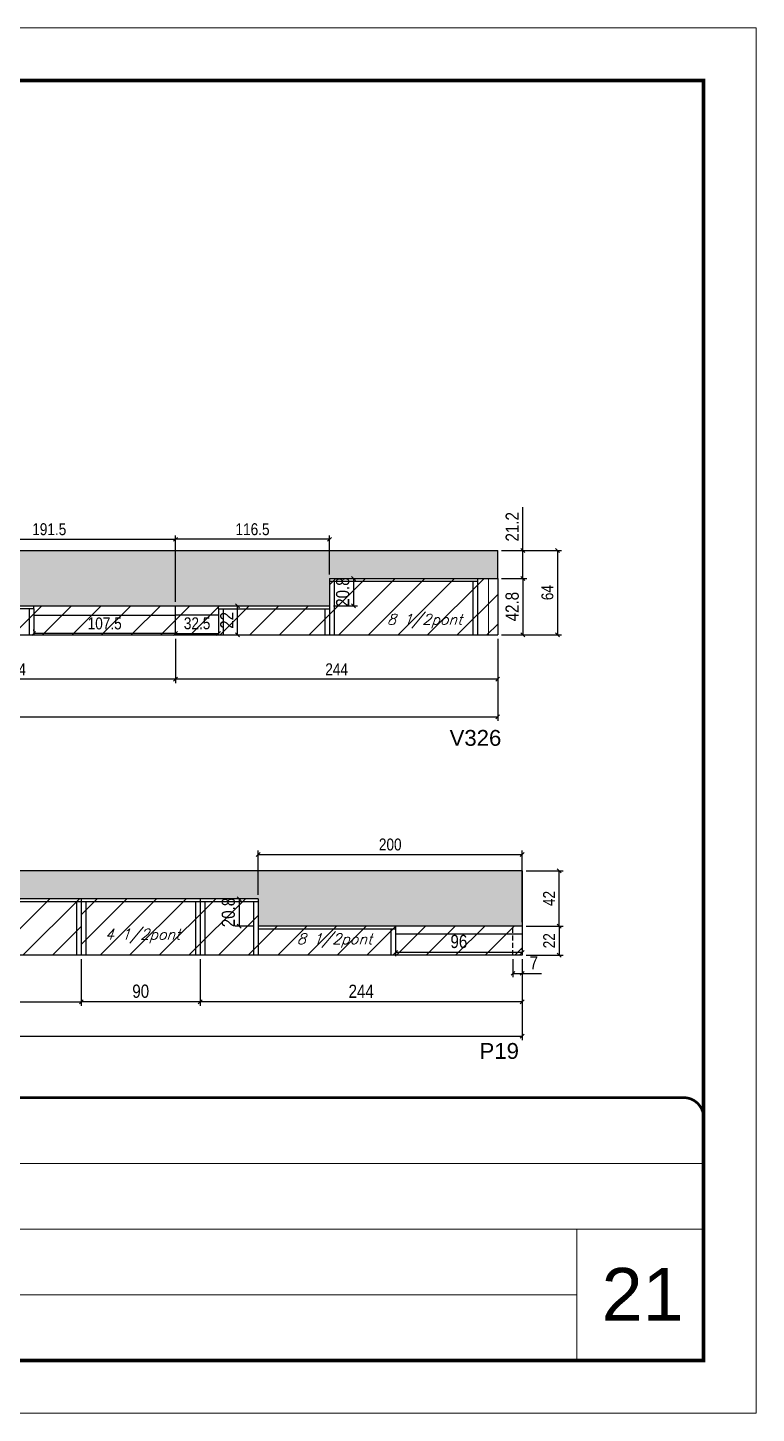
# Model space of a CAD drawing. Extents: x 137137 to 143418, y 10464 to 34486.
# Drawn here: x 138070 to 138622, y 27693 to 28743 of the extents above; entities that cross this region are included whole.
import ezdxf

# ---------------------------------------------------------------- set-up
doc = ezdxf.new("R2010")
doc.units = 0
for name, pattern in [('CONTINUO', [0]), ('DASHED', [0.75, 0.5, -0.25]), ('HIDDEN', [0.375, 0.25, -0.125])]:
    doc.linetypes.add(name, pattern=pattern)
for name, color, linetype in [('5', 5, 'Continuous'), ('COTA', 241, 'Continuous'), ('Painéis', 200, 'Continuous'), ('SARR_2.2x7', 40, 'Continuous'), ('SARR_3.5x7', 81, 'Continuous'), ('texto', 7, 'Continuous')]:
    doc.layers.add(name, color=color, linetype=linetype)
for name, color, linetype, lineweight in [('CARIMBO', 255, 'Continuous', 9), ('Escoras', 2, 'Continuous', 25), ('Folhas', 255, 'Continuous', 9), ('Hachura', 251, 'Continuous', 9), ('Sarr 2.2x7', 40, 'Continuous', 9), ('SARRAFO DE PRESSAO', 251, 'DASHED', 9)]:
    doc.layers.add(name, color=color, linetype=linetype, lineweight=lineweight)
doc.styles.add('ARIAL', font='arial.ttf')
doc.styles.add('COTA TECNICA', font='techl___.ttf', dxfattribs={"height": 10})
doc.styles.add('COTA TECNICA-50', font='techl___.ttf', dxfattribs={"height": 9})
doc.styles.add('Romans', font='romans.shx')
doc.styles.get("Standard").update_dxf_attribs({"font": 'arial.ttf'})
doc.dimstyles.new('COTA PAINEL-50', dxfattribs={"dimtxt": 9, "dimasz": 3, "dimexe": 3, "dimexo": 3, "dimgap": 3, "dimtad": 1, "dimdec": 1, "dimzin": 12, "dimdsep": 46, "dimtxsty": 'COTA TECNICA-50', "dimblk1": 'OBLIQUE', "dimblk2": 'OBLIQUE', "dimsah": 1, "dimcen": 0.9, "dimclrd": 4, "dimclre": 4, "dimclrt": 240, "dimadec": 1, "dimazin": 3, "dimtfac": 1, "dimtdec": 1, "dimtmove": 0, "dimatfit": 3, "dimfxl": 1, "dimtolj": 1, "dimtzin": 12, "dimarcsym": 0})
doc.dimstyles.new('PAINEL', dxfattribs={"dimtxt": 10, "dimasz": 3, "dimexe": 3, "dimexo": 3, "dimgap": 3, "dimtad": 1, "dimdec": 1, "dimzin": 12, "dimdsep": 46, "dimtxsty": 'COTA TECNICA', "dimblk1": 'OBLIQUE', "dimblk2": 'OBLIQUE', "dimsah": 1, "dimcen": 0.9, "dimclrd": 4, "dimclre": 4, "dimclrt": 240, "dimadec": 1, "dimazin": 3, "dimtfac": 1, "dimtdec": 1, "dimtmove": 0, "dimatfit": 3, "dimfxl": 1, "dimtolj": 1, "dimtzin": 12, "dimarcsym": 0})
pattern_1 = [(45, (7524.011, 1514.655), (-11.2253202, 11.2253202), [])]

# ---------------------------------------------------------------- blocks, each defined once
blk = doc.blocks.new('9999999999')
at = {"color": 30, "linetype": 'CONTINUO'}
for p, q in [((98564.6, 34379.6), (99584, 34379.6)), ((98564.6, 34329.8), (99488, 34329.8)), ((99584, 34329.8), (99488, 34329.8)), ((99488, 34329.8), (99488, 34230.2)), ((98564.6, 34280), (99488, 34280))]:
    blk.add_line(p, q, dxfattribs=at)
at = {"color": 30, "linetype": 'CONTINUO', "const_width": 2}
blk.add_lwpolyline([(99584, 34230.2), (99584, 34414.4, 0.414214), (99569, 34429.4), (98229, 34429.4, 0.414214), (98214, 34414.4), (98214, 34245.2, 0.414214), (98229, 34230.2), (99584, 34230.2)], format="xyb", dxfattribs=at)
at = {"layer": 'Folhas'}
blk.add_lwpolyline([(98139, 34190.2), (99624, 34190.2), (99624, 35240.2), (98139, 35240.2)], close=True, dxfattribs=at)
at = {"layer": 'Folhas', "color": 30, "const_width": 3}
blk.add_lwpolyline([(98214, 34230.2), (99584, 34230.2), (99584, 35200.2), (98214, 35200.2)], close=True, dxfattribs=at)
blk = doc.blocks.new('_Oblique')
at = {"color": 0, "linetype": 'ByBlock', "lineweight": -2}
blk.add_line((-0.5, -0.5), (0.5, 0.5), dxfattribs=at)
blk = doc.blocks.new('*D872')
at = {"layer": 'COTA', "color": 4, "linetype": 'ByBlock', "lineweight": -2, "transparency": 16777216}
for p, q in [((138201, 28037), (138201, 28001.6)), ((138445, 28037), (138445, 28001.6)), ((138445, 28004.6), (138201, 28004.6))]:
    blk.add_line(p, q, dxfattribs=at)
at = {"layer": 'Defpoints', "color": 0, "linetype": 'ByBlock', "transparency": 16777216}
for p in [(138201, 28040), (138445, 28040), (138201, 28004.6)]:
    blk.add_point(p, dxfattribs=at)
at = {"layer": 'COTA', "color": 4, "linetype": 'ByBlock', "lineweight": -2, "transparency": 16777216, "xscale": 3, "yscale": 3, "zscale": 3, "rotation": 180}
blk.add_blockref('_Oblique', (138201, 28004.6), dxfattribs=at)
at = {"layer": 'COTA', "color": 4, "linetype": 'ByBlock', "lineweight": -2, "transparency": 16777216, "xscale": 3, "yscale": 3, "zscale": 3}
blk.add_blockref('_Oblique', (138445, 28004.6), dxfattribs=at)
at = {"layer": 'COTA', "color": 240, "linetype": 'ByBlock', "transparency": 16777216, "insert": (138323, 28012.7), "char_height": 10, "attachment_point": 5, "style": 'COTA TECNICA'}
blk.add_mtext('\\A1;244', dxfattribs=at)
blk = doc.blocks.new('*D815')
at = {"layer": 'COTA', "color": 4, "linetype": 'ByBlock', "lineweight": -2, "transparency": 16777216}
for p, q in [((138111, 28037), (138111, 28001.6)), ((138201, 28037), (138201, 28001.6)), ((138201, 28004.6), (138111, 28004.6))]:
    blk.add_line(p, q, dxfattribs=at)
at = {"layer": 'Defpoints', "color": 0, "linetype": 'ByBlock', "transparency": 16777216}
for p in [(138111, 28040), (138201, 28040), (138111, 28004.6)]:
    blk.add_point(p, dxfattribs=at)
at = {"layer": 'COTA', "color": 4, "linetype": 'ByBlock', "lineweight": -2, "transparency": 16777216, "xscale": 3, "yscale": 3, "zscale": 3, "rotation": 180}
blk.add_blockref('_Oblique', (138111, 28004.6), dxfattribs=at)
at = {"layer": 'COTA', "color": 4, "linetype": 'ByBlock', "lineweight": -2, "transparency": 16777216, "xscale": 3, "yscale": 3, "zscale": 3}
blk.add_blockref('_Oblique', (138201, 28004.6), dxfattribs=at)
at = {"layer": 'COTA', "color": 240, "linetype": 'ByBlock', "transparency": 16777216, "insert": (138156, 28012.7), "char_height": 10, "attachment_point": 5, "style": 'COTA TECNICA'}
blk.add_mtext('\\A1;90', dxfattribs=at)
blk = doc.blocks.new('*D873')
at = {"layer": 'COTA', "color": 4, "linetype": 'ByBlock', "lineweight": -2, "transparency": 16777216}
for p, q in [((138242, 28082.8), (138227.6, 28082.8)), ((138230.6, 28082.8), (138230.6, 28062)), ((138242, 28062), (138227.6, 28062))]:
    blk.add_line(p, q, dxfattribs=at)
at = {"layer": 'Defpoints', "color": 0, "linetype": 'ByBlock', "transparency": 16777216}
for p in [(138245, 28082.8), (138230.6, 28062), (138245, 28062)]:
    blk.add_point(p, dxfattribs=at)
at = {"layer": 'COTA', "color": 4, "linetype": 'ByBlock', "lineweight": -2, "transparency": 16777216, "xscale": 3, "yscale": 3, "zscale": 3}
for p, rotation in [((138230.6, 28082.8), 90), ((138230.6, 28062), 270)]:
    blk.add_blockref('_Oblique', p, dxfattribs=dict(at, rotation=rotation))
at = {"layer": 'COTA', "color": 240, "linetype": 'ByBlock', "transparency": 16777216, "insert": (138222.4, 28072.4), "char_height": 10, "attachment_point": 5, "rotation": 90, "style": 'COTA TECNICA'}
blk.add_mtext('\\A1;20.8', dxfattribs=at)
blk = doc.blocks.new('*D874')
at = {"layer": 'COTA', "color": 4, "linetype": 'ByBlock', "lineweight": -2, "transparency": 16777216}
for p, q in [((138349, 28048), (138349, 28039.2)), ((138445, 28042.2), (138349, 28042.2)), ((138445, 28044), (138445, 28045.2))]:
    blk.add_line(p, q, dxfattribs=at)
at = {"layer": 'Defpoints', "color": 0, "linetype": 'ByBlock', "transparency": 16777216}
for p in [(138349, 28051), (138349, 28042.2), (138445, 28041)]:
    blk.add_point(p, dxfattribs=at)
at = {"layer": 'COTA', "color": 4, "linetype": 'ByBlock', "lineweight": -2, "transparency": 16777216, "xscale": 3, "yscale": 3, "zscale": 3, "rotation": 180}
blk.add_blockref('_Oblique', (138349, 28042.2), dxfattribs=at)
at = {"layer": 'COTA', "color": 4, "linetype": 'ByBlock', "lineweight": -2, "transparency": 16777216, "xscale": 3, "yscale": 3, "zscale": 3}
blk.add_blockref('_Oblique', (138445, 28042.2), dxfattribs=at)
at = {"layer": 'COTA', "color": 240, "linetype": 'ByBlock', "transparency": 16777216, "insert": (138397, 28050.4), "char_height": 10, "attachment_point": 5, "style": 'COTA TECNICA'}
blk.add_mtext('\\A1;96', dxfattribs=at)
blk = doc.blocks.new('*D877')
at = {"layer": 'Defpoints', "color": 0, "linetype": 'ByBlock', "transparency": 16777216}
for p in [(137867, 28040), (138111, 28040), (138111, 28004.6)]:
    blk.add_point(p, dxfattribs=at)
at = {"layer": 'Escoras', "color": 4, "linetype": 'ByBlock', "lineweight": -2, "transparency": 16777216}
for p, q in [((137867, 28037), (137867, 28001.6)), ((138111, 28037), (138111, 28001.6)), ((137867, 28004.6), (138111, 28004.6))]:
    blk.add_line(p, q, dxfattribs=at)
at = {"layer": 'Escoras', "color": 4, "linetype": 'ByBlock', "lineweight": -2, "transparency": 16777216, "xscale": 3, "yscale": 3, "zscale": 3, "rotation": 180}
blk.add_blockref('_Oblique', (137867, 28004.6), dxfattribs=at)
at = {"layer": 'Escoras', "color": 4, "linetype": 'ByBlock', "lineweight": -2, "transparency": 16777216, "xscale": 3, "yscale": 3, "zscale": 3}
blk.add_blockref('_Oblique', (138111, 28004.6), dxfattribs=at)
at = {"layer": 'Escoras', "color": 240, "linetype": 'ByBlock', "transparency": 16777216, "insert": (137989, 28012.2), "char_height": 9, "attachment_point": 5, "style": 'COTA TECNICA-50'}
blk.add_mtext('\\A1;244', dxfattribs=at)
blk = doc.blocks.new('*D880')
at = {"layer": 'Defpoints', "color": 0, "linetype": 'ByBlock', "transparency": 16777216}
for p in [(138445, 28116.3), (138245, 28082.8), (138445, 28062)]:
    blk.add_point(p, dxfattribs=at)
at = {"layer": 'Escoras', "color": 4, "linetype": 'ByBlock', "lineweight": -2, "transparency": 16777216}
for p, q in [((138245, 28085.8), (138245, 28119.3)), ((138445, 28065), (138445, 28119.3)), ((138245, 28116.3), (138445, 28116.3))]:
    blk.add_line(p, q, dxfattribs=at)
at = {"layer": 'Escoras', "color": 4, "linetype": 'ByBlock', "lineweight": -2, "transparency": 16777216, "xscale": 3, "yscale": 3, "zscale": 3, "rotation": 180}
blk.add_blockref('_Oblique', (138245, 28116.3), dxfattribs=at)
at = {"layer": 'Escoras', "color": 4, "linetype": 'ByBlock', "lineweight": -2, "transparency": 16777216, "xscale": 3, "yscale": 3, "zscale": 3}
blk.add_blockref('_Oblique', (138445, 28116.3), dxfattribs=at)
at = {"layer": 'Escoras', "color": 240, "linetype": 'ByBlock', "transparency": 16777216, "insert": (138345, 28123.9), "char_height": 9, "attachment_point": 5, "style": 'COTA TECNICA-50'}
blk.add_mtext('\\A1;200', dxfattribs=at)
blk = doc.blocks.new('*D881')
at = {"layer": 'COTA', "color": 4, "linetype": 'ByBlock', "lineweight": -2, "transparency": 16777216}
for p, q in [((138438, 28037), (138438, 28023.3)), ((138445, 28037), (138445, 28023.3)), ((138438, 28026.3), (138445, 28026.3)), ((138445, 28026.3), (138459.7, 28026.3))]:
    blk.add_line(p, q, dxfattribs=at)
at = {"layer": 'Defpoints', "color": 0, "linetype": 'ByBlock', "transparency": 16777216}
for p in [(138438, 28040), (138445, 28040), (138445, 28026.3)]:
    blk.add_point(p, dxfattribs=at)
at = {"layer": 'COTA', "color": 4, "linetype": 'ByBlock', "lineweight": -2, "transparency": 16777216, "xscale": 3, "yscale": 3, "zscale": 3, "rotation": 180}
blk.add_blockref('_Oblique', (138438, 28026.3), dxfattribs=at)
at = {"layer": 'COTA', "color": 4, "linetype": 'ByBlock', "lineweight": -2, "transparency": 16777216, "xscale": 3, "yscale": 3, "zscale": 3}
blk.add_blockref('_Oblique', (138445, 28026.3), dxfattribs=at)
at = {"layer": 'COTA', "color": 240, "linetype": 'ByBlock', "transparency": 16777216, "insert": (138453.8, 28034.3), "char_height": 10, "attachment_point": 5, "style": 'COTA TECNICA'}
blk.add_mtext('\\A1;7', dxfattribs=at)
blk = doc.blocks.new('*D882')
at = {"layer": 'COTA', "color": 4, "linetype": 'ByBlock', "lineweight": -2, "transparency": 16777216}
for p, q in [((138301.9, 28325.6), (138320.2, 28325.6)), ((138317.2, 28325.6), (138317.2, 28304.8)), ((138301.9, 28304.8), (138320.2, 28304.8))]:
    blk.add_line(p, q, dxfattribs=at)
at = {"layer": 'Defpoints', "color": 0, "linetype": 'ByBlock', "transparency": 16777216}
for p in [(138298.9, 28325.6), (138298.9, 28304.8), (138317.2, 28304.8)]:
    blk.add_point(p, dxfattribs=at)
at = {"layer": 'COTA', "color": 4, "linetype": 'ByBlock', "lineweight": -2, "transparency": 16777216, "xscale": 3, "yscale": 3, "zscale": 3}
for p, rotation in [((138317.2, 28325.6), 90), ((138317.2, 28304.8), 270)]:
    blk.add_blockref('_Oblique', p, dxfattribs=dict(at, rotation=rotation))
at = {"layer": 'COTA', "color": 240, "linetype": 'ByBlock', "transparency": 16777216, "insert": (138309, 28315.2), "char_height": 10, "attachment_point": 5, "rotation": 90, "style": 'COTA TECNICA'}
blk.add_mtext('\\A1;20.8', dxfattribs=at)
blk = doc.blocks.new('*D819')
at = {"layer": 'COTA', "color": 4, "linetype": 'ByBlock', "lineweight": -2, "transparency": 16777216}
for p, q in [((138429.4, 28325.6), (138448.5, 28325.6)), ((138445.5, 28325.6), (138445.5, 28282.8)), ((138429.4, 28282.8), (138448.5, 28282.8))]:
    blk.add_line(p, q, dxfattribs=at)
at = {"layer": 'Defpoints', "color": 0, "linetype": 'ByBlock', "transparency": 16777216}
for p in [(138426.4, 28325.6), (138426.4, 28282.8), (138445.5, 28282.8)]:
    blk.add_point(p, dxfattribs=at)
at = {"layer": 'COTA', "color": 4, "linetype": 'ByBlock', "lineweight": -2, "transparency": 16777216, "xscale": 3, "yscale": 3, "zscale": 3}
for p, rotation in [((138445.5, 28325.6), 90), ((138445.5, 28282.8), 270)]:
    blk.add_blockref('_Oblique', p, dxfattribs=dict(at, rotation=rotation))
at = {"layer": 'COTA', "color": 240, "linetype": 'ByBlock', "transparency": 16777216, "insert": (138437.4, 28304.2), "char_height": 10, "attachment_point": 5, "rotation": 90, "style": 'COTA TECNICA'}
blk.add_mtext('\\A1;42.8', dxfattribs=at)
blk = doc.blocks.new('*D820')
at = {"layer": 'COTA', "color": 4, "linetype": 'ByBlock', "lineweight": -2, "transparency": 16777216}
for p, q in [((138445.5, 28346.8), (138445.5, 28379.6)), ((138429.4, 28346.8), (138448.5, 28346.8)), ((138445.5, 28325.6), (138445.5, 28346.8)), ((138429.4, 28325.6), (138448.5, 28325.6))]:
    blk.add_line(p, q, dxfattribs=at)
at = {"layer": 'Defpoints', "color": 0, "linetype": 'ByBlock', "transparency": 16777216}
for p in [(138426.4, 28346.8), (138445.5, 28346.8), (138426.4, 28325.6)]:
    blk.add_point(p, dxfattribs=at)
at = {"layer": 'COTA', "color": 4, "linetype": 'ByBlock', "lineweight": -2, "transparency": 16777216, "xscale": 3, "yscale": 3, "zscale": 3}
for p, rotation in [((138445.5, 28346.8), 90), ((138445.5, 28325.6), 270)]:
    blk.add_blockref('_Oblique', p, dxfattribs=dict(at, rotation=rotation))
at = {"layer": 'COTA', "color": 240, "linetype": 'ByBlock', "transparency": 16777216, "insert": (138437.4, 28364.7), "char_height": 10, "attachment_point": 5, "rotation": 90, "style": 'COTA TECNICA'}
blk.add_mtext('\\A1;21.2', dxfattribs=at)
blk = doc.blocks.new('*D887')
at = {"layer": 'COTA', "color": 4, "linetype": 'ByBlock', "lineweight": -2, "transparency": 16777216}
for p, q in [((138217.9, 28304.8), (138232.2, 28304.8)), ((138229.2, 28282.8), (138229.2, 28304.8)), ((138217.9, 28282.8), (138232.2, 28282.8))]:
    blk.add_line(p, q, dxfattribs=at)
at = {"layer": 'Defpoints', "color": 0, "linetype": 'ByBlock', "transparency": 16777216}
for p in [(138214.9, 28304.8), (138229.2, 28304.8), (138214.9, 28282.8)]:
    blk.add_point(p, dxfattribs=at)
at = {"layer": 'COTA', "color": 4, "linetype": 'ByBlock', "lineweight": -2, "transparency": 16777216, "xscale": 3, "yscale": 3, "zscale": 3}
for p, rotation in [((138229.2, 28304.8), 90), ((138229.2, 28282.8), 270)]:
    blk.add_blockref('_Oblique', p, dxfattribs=dict(at, rotation=rotation))
at = {"layer": 'COTA', "color": 240, "linetype": 'ByBlock', "transparency": 16777216, "insert": (138221.2, 28293.8), "char_height": 10, "attachment_point": 5, "rotation": 90, "style": 'COTA TECNICA'}
blk.add_mtext('\\A1;22', dxfattribs=at)
blk = doc.blocks.new('*D822')
at = {"layer": 'Defpoints', "color": 0, "linetype": 'ByBlock', "transparency": 16777216}
for p in [(138182.4, 28282.8), (138426.4, 28282.8), (138182.4, 28249.2)]:
    blk.add_point(p, dxfattribs=at)
at = {"layer": 'Escoras', "color": 4, "linetype": 'ByBlock', "lineweight": -2, "transparency": 16777216}
for p, q in [((138182.4, 28279.8), (138182.4, 28246.2)), ((138426.4, 28279.8), (138426.4, 28246.2)), ((138426.4, 28249.2), (138182.4, 28249.2))]:
    blk.add_line(p, q, dxfattribs=at)
at = {"layer": 'Escoras', "color": 4, "linetype": 'ByBlock', "lineweight": -2, "transparency": 16777216, "xscale": 3, "yscale": 3, "zscale": 3, "rotation": 180}
blk.add_blockref('_Oblique', (138182.4, 28249.2), dxfattribs=at)
at = {"layer": 'Escoras', "color": 4, "linetype": 'ByBlock', "lineweight": -2, "transparency": 16777216, "xscale": 3, "yscale": 3, "zscale": 3}
blk.add_blockref('_Oblique', (138426.4, 28249.2), dxfattribs=at)
at = {"layer": 'Escoras', "color": 240, "linetype": 'ByBlock', "transparency": 16777216, "insert": (138304.4, 28256.7), "char_height": 9, "attachment_point": 5, "style": 'COTA TECNICA-50'}
blk.add_mtext('\\A1;244', dxfattribs=at)
blk = doc.blocks.new('*D823')
at = {"layer": 'Defpoints', "color": 0, "linetype": 'ByBlock', "transparency": 16777216}
for p in [(138074.9, 28283.8), (138074.9, 28282.8), (138182.4, 28282.8)]:
    blk.add_point(p, dxfattribs=at)
at = {"layer": 'Escoras', "color": 4, "linetype": 'ByBlock', "lineweight": -2, "transparency": 16777216}
for p, q in [((138074.9, 28285.8), (138074.9, 28286.8)), ((138182.4, 28283.8), (138074.9, 28283.8)), ((138182.4, 28285.8), (138182.4, 28286.8))]:
    blk.add_line(p, q, dxfattribs=at)
at = {"layer": 'Escoras', "color": 4, "linetype": 'ByBlock', "lineweight": -2, "transparency": 16777216, "xscale": 3, "yscale": 3, "zscale": 3, "rotation": 180}
blk.add_blockref('_Oblique', (138074.9, 28283.8), dxfattribs=at)
at = {"layer": 'Escoras', "color": 4, "linetype": 'ByBlock', "lineweight": -2, "transparency": 16777216, "xscale": 3, "yscale": 3, "zscale": 3}
blk.add_blockref('_Oblique', (138182.4, 28283.8), dxfattribs=at)
at = {"layer": 'Escoras', "color": 240, "linetype": 'ByBlock', "transparency": 16777216, "insert": (138128.7, 28291.4), "char_height": 9, "attachment_point": 5, "style": 'COTA TECNICA-50'}
blk.add_mtext('\\A1;107.5', dxfattribs=at)
blk = doc.blocks.new('*D888')
at = {"layer": 'Defpoints', "color": 0, "linetype": 'ByBlock', "transparency": 16777216}
for p in [(137938.4, 28282.8), (138182.4, 28282.8), (137938.4, 28249.2)]:
    blk.add_point(p, dxfattribs=at)
at = {"layer": 'Escoras', "color": 4, "linetype": 'ByBlock', "lineweight": -2, "transparency": 16777216}
for p, q in [((137938.4, 28279.8), (137938.4, 28246.2)), ((138182.4, 28279.8), (138182.4, 28246.2)), ((138182.4, 28249.2), (137938.4, 28249.2))]:
    blk.add_line(p, q, dxfattribs=at)
at = {"layer": 'Escoras', "color": 4, "linetype": 'ByBlock', "lineweight": -2, "transparency": 16777216, "xscale": 3, "yscale": 3, "zscale": 3, "rotation": 180}
blk.add_blockref('_Oblique', (137938.4, 28249.2), dxfattribs=at)
at = {"layer": 'Escoras', "color": 4, "linetype": 'ByBlock', "lineweight": -2, "transparency": 16777216, "xscale": 3, "yscale": 3, "zscale": 3}
blk.add_blockref('_Oblique', (138182.4, 28249.2), dxfattribs=at)
at = {"layer": 'Escoras', "color": 240, "linetype": 'ByBlock', "transparency": 16777216, "insert": (138060.4, 28256.7), "char_height": 9, "attachment_point": 5, "style": 'COTA TECNICA-50'}
blk.add_mtext('\\A1;244', dxfattribs=at)
blk = doc.blocks.new('*D851')
at = {"layer": 'Defpoints', "color": 0, "linetype": 'ByBlock', "transparency": 16777216}
for p in [(138182.4, 28283.8), (138214.9, 28283.8), (138214.9, 28283.8)]:
    blk.add_point(p, dxfattribs=at)
at = {"layer": 'Escoras', "color": 4, "linetype": 'ByBlock', "lineweight": -2, "transparency": 16777216}
blk.add_line((138182.4, 28283.8), (138214.9, 28283.8), dxfattribs=at)
at = {"layer": 'Escoras', "color": 4, "linetype": 'ByBlock', "lineweight": -2, "transparency": 16777216, "xscale": 3, "yscale": 3, "zscale": 3, "rotation": 180}
blk.add_blockref('_Oblique', (138182.4, 28283.8), dxfattribs=at)
at = {"layer": 'Escoras', "color": 4, "linetype": 'ByBlock', "lineweight": -2, "transparency": 16777216, "xscale": 3, "yscale": 3, "zscale": 3}
blk.add_blockref('_Oblique', (138214.9, 28283.8), dxfattribs=at)
at = {"layer": 'Escoras', "color": 240, "linetype": 'ByBlock', "transparency": 16777216, "insert": (138198.7, 28291.5), "char_height": 9, "attachment_point": 5, "style": 'COTA TECNICA-50'}
blk.add_mtext('\\A1;32.5', dxfattribs=at)
blk = doc.blocks.new('*D852')
at = {"layer": 'Defpoints', "color": 0, "linetype": 'ByBlock', "transparency": 16777216}
for p in [(138182.4, 28355.2), (138298.9, 28325.6), (138182.4, 28304.8)]:
    blk.add_point(p, dxfattribs=at)
at = {"layer": 'Escoras', "color": 4, "linetype": 'ByBlock', "lineweight": -2, "transparency": 16777216}
for p, q in [((138182.4, 28307.8), (138182.4, 28358.2)), ((138298.9, 28355.2), (138182.4, 28355.2)), ((138298.9, 28328.6), (138298.9, 28358.2))]:
    blk.add_line(p, q, dxfattribs=at)
at = {"layer": 'Escoras', "color": 4, "linetype": 'ByBlock', "lineweight": -2, "transparency": 16777216, "xscale": 3, "yscale": 3, "zscale": 3, "rotation": 180}
blk.add_blockref('_Oblique', (138182.4, 28355.2), dxfattribs=at)
at = {"layer": 'Escoras', "color": 4, "linetype": 'ByBlock', "lineweight": -2, "transparency": 16777216, "xscale": 3, "yscale": 3, "zscale": 3}
blk.add_blockref('_Oblique', (138298.9, 28355.2), dxfattribs=at)
at = {"layer": 'Escoras', "color": 240, "linetype": 'ByBlock', "transparency": 16777216, "insert": (138240.7, 28362.8), "char_height": 9, "attachment_point": 5, "style": 'COTA TECNICA-50'}
blk.add_mtext('\\A1;116.5', dxfattribs=at)
blk = doc.blocks.new('*D797')
at = {"layer": 'Defpoints', "color": 0, "linetype": 'ByBlock', "transparency": 16777216}
for p in [(138182.4, 28355.2), (137990.9, 28332.5), (138182.4, 28304.8)]:
    blk.add_point(p, dxfattribs=at)
at = {"layer": 'Escoras', "color": 4, "linetype": 'ByBlock', "lineweight": -2, "transparency": 16777216}
for p, q in [((137990.9, 28335.5), (137990.9, 28358.2)), ((137990.9, 28355.2), (138182.4, 28355.2)), ((138182.4, 28307.8), (138182.4, 28358.2))]:
    blk.add_line(p, q, dxfattribs=at)
at = {"layer": 'Escoras', "color": 4, "linetype": 'ByBlock', "lineweight": -2, "transparency": 16777216, "xscale": 3, "yscale": 3, "zscale": 3, "rotation": 180}
blk.add_blockref('_Oblique', (137990.9, 28355.2), dxfattribs=at)
at = {"layer": 'Escoras', "color": 4, "linetype": 'ByBlock', "lineweight": -2, "transparency": 16777216, "xscale": 3, "yscale": 3, "zscale": 3}
blk.add_blockref('_Oblique', (138182.4, 28355.2), dxfattribs=at)
at = {"layer": 'Escoras', "color": 240, "linetype": 'ByBlock', "transparency": 16777216, "insert": (138086.7, 28362.8), "char_height": 9, "attachment_point": 5, "style": 'COTA TECNICA-50'}
blk.add_mtext('\\A1;191.5', dxfattribs=at)
blk = doc.blocks.new('*D855')
at = {"layer": 'Defpoints', "color": 0, "linetype": 'ByBlock', "transparency": 16777216}
for p in [(138426.4, 28346.8), (138426.4, 28282.8), (138471.7, 28282.8)]:
    blk.add_point(p, dxfattribs=at)
at = {"layer": 'Escoras', "color": 4, "linetype": 'ByBlock', "lineweight": -2, "transparency": 16777216}
for p, q in [((138429.4, 28346.8), (138474.7, 28346.8)), ((138471.7, 28346.8), (138471.7, 28282.8)), ((138429.4, 28282.8), (138474.7, 28282.8))]:
    blk.add_line(p, q, dxfattribs=at)
at = {"layer": 'Escoras', "color": 4, "linetype": 'ByBlock', "lineweight": -2, "transparency": 16777216, "xscale": 3, "yscale": 3, "zscale": 3}
for p, rotation in [((138471.7, 28346.8), 90), ((138471.7, 28282.8), 270)]:
    blk.add_blockref('_Oblique', p, dxfattribs=dict(at, rotation=rotation))
at = {"layer": 'Escoras', "color": 240, "linetype": 'ByBlock', "transparency": 16777216, "insert": (138464.1, 28314.8), "char_height": 9, "attachment_point": 5, "rotation": 90, "style": 'COTA TECNICA-50'}
blk.add_mtext('\\A1;64', dxfattribs=at)
blk = doc.blocks.new('*D788')
at = {"layer": 'Defpoints', "color": 0, "linetype": 'ByBlock', "transparency": 16777216}
for p in [(137360.4, 28282.8), (138426.4, 28282.8), (138426.4, 28220.7)]:
    blk.add_point(p, dxfattribs=at)
at = {"layer": 'Escoras', "color": 4, "linetype": 'ByBlock', "lineweight": -2, "transparency": 16777216}
for p, q in [((137360.4, 28279.8), (137360.4, 28217.7)), ((138426.4, 28279.8), (138426.4, 28217.7)), ((137360.4, 28220.7), (138426.4, 28220.7))]:
    blk.add_line(p, q, dxfattribs=at)
at = {"layer": 'Escoras', "color": 4, "linetype": 'ByBlock', "lineweight": -2, "transparency": 16777216, "xscale": 3, "yscale": 3, "zscale": 3, "rotation": 180}
blk.add_blockref('_Oblique', (137360.4, 28220.7), dxfattribs=at)
at = {"layer": 'Escoras', "color": 4, "linetype": 'ByBlock', "lineweight": -2, "transparency": 16777216, "xscale": 3, "yscale": 3, "zscale": 3}
blk.add_blockref('_Oblique', (138426.4, 28220.7), dxfattribs=at)
at = {"layer": 'Escoras', "color": 240, "linetype": 'ByBlock', "transparency": 16777216, "insert": (137893.4, 28228.3), "char_height": 9, "attachment_point": 5, "style": 'COTA TECNICA-50'}
blk.add_mtext('\\A1;1066', dxfattribs=at)
blk = doc.blocks.new('*D789')
at = {"layer": 'Defpoints', "color": 0, "linetype": 'ByBlock', "transparency": 16777216}
for p in [(137379, 28040), (138445, 28040), (138445, 27978.7)]:
    blk.add_point(p, dxfattribs=at)
at = {"layer": 'Escoras', "color": 4, "linetype": 'ByBlock', "lineweight": -2, "transparency": 16777216}
for p, q in [((137379, 28037), (137379, 27975.7)), ((138445, 28037), (138445, 27975.7)), ((137379, 27978.7), (138445, 27978.7))]:
    blk.add_line(p, q, dxfattribs=at)
at = {"layer": 'Escoras', "color": 4, "linetype": 'ByBlock', "lineweight": -2, "transparency": 16777216, "xscale": 3, "yscale": 3, "zscale": 3, "rotation": 180}
blk.add_blockref('_Oblique', (137379, 27978.7), dxfattribs=at)
at = {"layer": 'Escoras', "color": 4, "linetype": 'ByBlock', "lineweight": -2, "transparency": 16777216, "xscale": 3, "yscale": 3, "zscale": 3}
blk.add_blockref('_Oblique', (138445, 27978.7), dxfattribs=at)
at = {"layer": 'Escoras', "color": 240, "linetype": 'ByBlock', "transparency": 16777216, "insert": (137912, 27986.2), "char_height": 9, "attachment_point": 5, "style": 'COTA TECNICA-50'}
blk.add_mtext('\\A1;1066', dxfattribs=at)
blk = doc.blocks.new('*D832')
at = {"layer": 'Defpoints', "color": 0, "linetype": 'ByBlock', "transparency": 16777216}
for p in [(138445, 28062), (138445, 28040), (138472.9, 28040)]:
    blk.add_point(p, dxfattribs=at)
at = {"layer": 'Escoras', "color": 4, "linetype": 'ByBlock', "lineweight": -2, "transparency": 16777216}
for p, q in [((138448, 28062), (138475.9, 28062)), ((138472.9, 28062), (138472.9, 28040)), ((138448, 28040), (138475.9, 28040))]:
    blk.add_line(p, q, dxfattribs=at)
at = {"layer": 'Escoras', "color": 4, "linetype": 'ByBlock', "lineweight": -2, "transparency": 16777216, "xscale": 3, "yscale": 3, "zscale": 3}
for p, rotation in [((138472.9, 28062), 90), ((138472.9, 28040), 270)]:
    blk.add_blockref('_Oblique', p, dxfattribs=dict(at, rotation=rotation))
at = {"layer": 'Escoras', "color": 240, "linetype": 'ByBlock', "transparency": 16777216, "insert": (138465.4, 28051), "char_height": 9, "attachment_point": 5, "rotation": 90, "style": 'COTA TECNICA-50'}
blk.add_mtext('\\A1;22', dxfattribs=at)
blk = doc.blocks.new('*D833')
at = {"layer": 'Defpoints', "color": 0, "linetype": 'ByBlock', "transparency": 16777216}
for p in [(138445, 28104), (138472.9, 28104), (138445, 28062)]:
    blk.add_point(p, dxfattribs=at)
at = {"layer": 'Escoras', "color": 4, "linetype": 'ByBlock', "lineweight": -2, "transparency": 16777216}
for p, q in [((138448, 28104), (138475.9, 28104)), ((138472.9, 28062), (138472.9, 28104)), ((138448, 28062), (138475.9, 28062))]:
    blk.add_line(p, q, dxfattribs=at)
at = {"layer": 'Escoras', "color": 4, "linetype": 'ByBlock', "lineweight": -2, "transparency": 16777216, "xscale": 3, "yscale": 3, "zscale": 3}
for p, rotation in [((138472.9, 28104), 90), ((138472.9, 28062), 270)]:
    blk.add_blockref('_Oblique', p, dxfattribs=dict(at, rotation=rotation))
at = {"layer": 'Escoras', "color": 240, "linetype": 'ByBlock', "transparency": 16777216, "insert": (138465.3, 28083), "char_height": 9, "attachment_point": 5, "rotation": 90, "style": 'COTA TECNICA-50'}
blk.add_mtext('\\A1;42', dxfattribs=at)

msp = doc.modelspace()

# ---------------------------------------------------------------- hatches: boundary and pattern name
at = {"layer": 'COTA', "linetype": 'ByBlock'}
h = msp.add_hatch(dxfattribs=at)
h.set_pattern_fill('AR-CONC', color=256, scale=0.03)
h.set_pattern_definition([(50, (-48971.72, -1527.4867), (5.46554007, -0.47817257), [0.5715, -6.2865]), (355, (-48971.72, -1527.487), (-1.05730264, 5.73170536), [0.4572, -5.02921753]), (100.4514447, (-48971.2646, -1527.5266), (4.40823741, 5.25353256), [0.48570026, -5.34270734]), (46.1842, (-48971.72, -1525.963), (8.13237123, -1.26126984), [0.85725, -9.42975]), (96.6355576, (-48971.042, -1526.068), (7.12212402, 7.42278374), [0.7285507, -8.01406824]), (351.184151, (-48971.72, -1525.963), (7.12212402, 7.42278374), [0.685799, -7.54379196]), (21, (-48970.958, -1526.3437), (4.54843174, -3.06795595), [0.5715, -6.2865]), (326, (-48970.958, -1526.344), (1.85406085, 5.52563898), [0.4572, -5.0292]), (71.451445, (-48970.579, -1526.5994), (6.40249258, 2.45768307), [0.48570026, -5.34269813]), (37.5, (-48971.72, -1527.4867), (0.092658098, 2.536651166), [0, -4.96824, 0, -5.1054, 0, -5.04825]), (7.5, (-48971.72, -1527.4867), (2.004589875, 3.005417245), [0, -2.91084, 0, -4.85394, 0, -1.92405]), (327.5, (-48973.4193, -1527.4867), (4.067717855, -0.17186232), [0, -1.905, 0, -5.9436, 0, -7.8867]), (317.5, (-48974.1813, -1527.4867), (4.44387544, 0.76279473), [0, -2.4765, 0, -3.94716, 0, -5.6007])])
h.paths.add_polyline_path([(137990.93, 28325.63), (137938.43, 28325.63), (137560.43, 28325.63), (137560.43, 28304.83), (137360.43, 28304.83), (137360.43, 28346.83), (137934.43, 28346.83), (138426.43, 28346.83), (138426.43, 28325.63), (138298.93, 28325.63), (138298.93, 28304.83), (137990.93, 28304.83)])
h = msp.add_hatch(dxfattribs=at)
h.set_pattern_fill('AR-CONC', color=256, scale=0.03)
h.set_pattern_definition([(50, (-48953.201, -1770.3097), (5.46554007, -0.47817257), [0.5715, -6.2865]), (355, (-48953.201, -1770.31), (-1.05730264, 5.73170536), [0.4572, -5.02921753]), (100.4514447, (-48952.7454, -1770.3496), (4.40823741, 5.25353256), [0.48570026, -5.34270734]), (46.1842, (-48953.201, -1768.786), (8.13237123, -1.26126984), [0.85725, -9.42975]), (96.6355576, (-48952.523, -1768.891), (7.12212402, 7.42278374), [0.7285507, -8.01406824]), (351.184151, (-48953.201, -1768.786), (7.12212402, 7.42278374), [0.685799, -7.54379196]), (21, (-48952.439, -1769.1667), (4.54843174, -3.06795595), [0.5715, -6.2865]), (326, (-48952.439, -1769.167), (1.85406085, 5.52563898), [0.4572, -5.0292]), (71.451445, (-48952.06, -1769.4224), (6.40249258, 2.45768307), [0.48570026, -5.34269813]), (37.5, (-48953.201, -1770.3097), (0.092658098, 2.536651166), [0, -4.96824, 0, -5.1054, 0, -5.04825]), (7.5, (-48953.201, -1770.3097), (2.004589875, 3.005417245), [0, -2.91084, 0, -4.85394, 0, -1.92405]), (327.5, (-48954.9002, -1770.3097), (4.067717855, -0.17186232), [0, -1.905, 0, -5.9436, 0, -7.8867]), (317.5, (-48955.662, -1770.3097), (4.44387544, 0.76279473), [0, -2.4765, 0, -3.94716, 0, -5.6007])])
h.paths.add_polyline_path([(137814.45, 28082.81), (137866.95, 28082.81), (138244.95, 28082.81), (138244.95, 28062.01), (138444.95, 28062.01), (138444.95, 28104.01), (137870.95, 28104.01), (137378.95, 28104.01), (137378.95, 28082.81), (137506.45, 28082.81), (137506.45, 28062.01), (137814.45, 28062.01)])
at = {"layer": 'Hachura', "linetype": 'ByBlock'}
h = msp.add_hatch(dxfattribs=at)
h.set_pattern_fill('ANSI31', color=256, scale=5)
h.set_pattern_definition(pattern_1)
h.paths.add_polyline_path([(138103.43, 28282.83), (138222.43, 28282.83), (138214.87, 28282.83), (138214.99, 28304.83), (137990.93, 28304.83), (137990.93, 28325.63), (137938.43, 28325.63), (137938.43, 28282.83)])
h = msp.add_hatch(dxfattribs=at)
h.set_pattern_fill('ANSI31', color=256, scale=5)
h.set_pattern_definition(pattern_1)
h.paths.add_polyline_path([(138326.43, 28282.83), (138207.43, 28282.83), (138214.99, 28282.83), (138214.87, 28304.83), (138298.93, 28304.83), (138298.93, 28325.63), (138426.43, 28325.63), (138426.43, 28282.83)])
h = msp.add_hatch(dxfattribs=at)
h.set_pattern_fill('ANSI31', color=256, scale=5)
h.set_pattern_definition([(45, (8272.53, 1271.832), (-11.2253202, 11.2253202), [])])
h.paths.add_polyline_path([(138110.95, 28040.01), (138110.95, 28082.81), (137866.95, 28082.81), (137866.95, 28040.01)])
h = msp.add_hatch(dxfattribs=at)
h.set_pattern_fill('ANSI31', color=256, scale=5)
h.set_pattern_definition([(45, (8308.53, 1271.832), (-11.2253202, 11.2253202), [])])
h.paths.add_polyline_path([(138244.95, 28040.01), (138362.95, 28040.01), (138444.95, 28040.01), (138444.95, 28062.01), (138244.95, 28062.01), (138244.95, 28082.81), (138110.95, 28082.81), (138110.95, 28040.01)])

# ---------------------------------------------------------------- linework, layer by layer
at = {"layer": 'COTA', "linetype": 'ByBlock'}
for p, q in [((137360.43, 28346.83), (138426.43, 28346.83)), ((138426.43, 28325.63), (138426.43, 28346.83)), ((138444.95, 28104.01), (137870.95, 28104.01)), ((138444.95, 28104.01), (138444.95, 28062.01)), ((138444.95, 28062.01), (138444.95, 28062.01))]:
    msp.add_line(p, q, dxfattribs=at)
at = {"layer": 'Painéis', "linetype": 'ByBlock'}
for p, q in [((138298.93, 28325.63), (138426.43, 28325.63)), ((138298.93, 28325.63), (138298.93, 28304.83)), ((138426.43, 28325.63), (138426.43, 28282.83)), ((137990.93, 28304.83), (138298.93, 28304.83)), ((138182.43, 28282.83), (138182.43, 28304.83)), ((137938.43, 28282.83), (138298.93, 28282.83)), ((138298.93, 28282.83), (138426.43, 28282.83)), ((138244.95, 28082.81), (137866.95, 28082.81)), ((138110.95, 28082.81), (138110.95, 28040.01)), ((138200.95, 28082.81), (138200.95, 28040.01)), ((138244.95, 28082.81), (138244.95, 28062.01)), ((138444.95, 28062.01), (138244.95, 28062.01)), ((138363.95, 28062.01), (138362.95, 28062.01)), ((138444.95, 28062.01), (138444.95, 28040.01)), ((138244.95, 28040.01), (137866.95, 28040.01)), ((138362.95, 28040.01), (138244.95, 28040.01)), ((138444.95, 28040.01), (138362.95, 28040.01))]:
    msp.add_line(p, q, dxfattribs=at)
at = {"layer": 'Sarr 2.2x7'}
msp.add_line((138419.43, 28325.63), (138419.43, 28282.83), dxfattribs=at)
at = {"layer": 'SARR_2.2x7', "linetype": 'Continuous'}
for p, q in [((138298.93, 28323.43), (138411.43, 28323.43)), ((138411.43, 28323.43), (138411.43, 28325.63)), ((138074.93, 28302.63), (137990.93, 28302.63)), ((138074.93, 28302.63), (138074.93, 28304.83)), ((138074.93, 28297.83), (138182.43, 28297.83)), ((138214.93, 28297.83), (138182.43, 28297.83)), ((138214.93, 28302.63), (138214.93, 28304.83)), ((138214.93, 28302.63), (138298.93, 28302.63)), ((138110.95, 28080.61), (137866.95, 28080.61)), ((138200.95, 28080.61), (138110.95, 28080.61)), ((138244.99, 28080.61), (138200.99, 28080.61)), ((138348.95, 28059.81), (138244.95, 28059.81)), ((138444.95, 28056.01), (138348.95, 28056.01))]:
    msp.add_line(p, q, dxfattribs=at)
at = {"layer": 'SARR_2.2x7', "linetype": 'HIDDEN', "ltscale": 15}
msp.add_line((138437.95, 28040.01), (138437.95, 28062.01), dxfattribs=at)
at = {"layer": 'SARR_3.5x7'}
for p, q in [((138302.43, 28323.43), (138302.43, 28282.83)), ((138407.93, 28282.83), (138407.93, 28323.43)), ((138411.43, 28282.83), (138411.43, 28323.43)), ((138071.48, 28302.63), (138071.48, 28282.83)), ((138074.93, 28302.63), (138074.93, 28282.83)), ((138214.93, 28302.63), (138214.93, 28282.83)), ((138218.39, 28302.63), (138218.39, 28282.83)), ((138295.43, 28302.63), (138295.43, 28282.83)), ((138298.93, 28304.83), (138298.93, 28282.83)), ((138107.45, 28080.61), (138107.45, 28040.01)), ((138114.45, 28080.61), (138114.45, 28040.01)), ((138197.45, 28080.61), (138197.45, 28040.01)), ((138204.45, 28080.61), (138204.45, 28040.01)), ((138241.49, 28080.61), (138241.49, 28040.01)), ((138244.95, 28080.61), (138244.95, 28040.01)), ((138345.41, 28059.82), (138345.41, 28040.02)), ((138348.95, 28062.01), (138348.95, 28040.01))]:
    msp.add_line(p, q, dxfattribs=at)

# ---------------------------------------------------------------- block references
at = {"layer": 'SARRAFO DE PRESSAO', "color": 6, "linetype": 'ByBlock'}
msp.add_blockref('9999999999', (38998.31, -6497.3), dxfattribs=at)

# ---------------------------------------------------------------- texts
at = {"layer": '5', "linetype": 'Continuous'}
for s, p in [('V326', (138389.99, 28198.74)), ('P19', (138412.68, 27961.49))]:
    msp.add_text(s, height=12, rotation=359.99996, dxfattribs=at).set_placement(p)
at = {"layer": 'CARIMBO', "style": 'ARIAL'}
msp.add_text('21', height=40, dxfattribs=at).set_placement((138505.15, 27763.04))
at = {"layer": 'texto', "color": 2, "char_height": 8, "attachment_point": 5, "style": 'Romans'}
for s, insert in [('{\\Q19;\\C256;8 1/2pont}', (138371.02, 28293.27)), ('{\\Q19;\\C256;4 1/2pont}', (138157.39, 28054.59)), ('{\\Q19;\\C256;8 1/2pont}', (138302.76, 28051.15))]:
    msp.add_mtext(s, dxfattribs=dict(at, insert=insert))

# ---------------------------------------------------------------- dimensions: what is measured, and where the dimension line sits
at = {"layer": 'COTA', "linetype": 'ByBlock'}
for base, p1, p2, picture, middle in [((138445.45, 28346.83), (138426.43, 28325.63), (138426.43, 28346.83), '*D820', (138437.39, 28364.7)), ((138445.45, 28282.83), (138426.43, 28325.63), (138426.43, 28282.83), '*D819', (138437.36, 28304.23)), ((138229.24, 28304.83), (138214.93, 28282.83), (138214.93, 28304.83), '*D887', (138221.24, 28293.83))]:
    dim = msp.add_linear_dim(base=base, p1=p1, p2=p2, angle=90, dimstyle='PAINEL', dxfattribs=at)
    dim.commit()
    dim.dimension.update_dxf_attribs({"geometry": picture, "text_midpoint": middle})
for base, p1, p2, picture, middle in [((138317.15, 28304.83), (138298.93, 28325.63), (138298.93, 28304.83), '*D882', (138317.15, 28315.23)), ((138230.56, 28062.01), (138244.95, 28082.81), (138244.95, 28062.01), '*D873', (138230.56, 28072.41))]:
    dim = msp.add_linear_dim(base=base, p1=p1, p2=p2, angle=90, dimstyle='PAINEL', dxfattribs=at)
    dim.commit()
    dim.dimension.update_dxf_attribs({"geometry": picture, "text_midpoint": middle, "dimtype": 160})
for base, p1, p2, picture, middle in [((138348.95, 28042.23), (138444.95, 28041.01), (138348.95, 28051.01), '*D874', (138396.95, 28050.36)), ((138110.95, 28004.59), (138200.95, 28040.01), (138110.95, 28040.01), '*D815', (138155.95, 28012.72)), ((138200.95, 28004.59), (138444.95, 28040.01), (138200.95, 28040.01), '*D872', (138322.95, 28012.66))]:
    dim = msp.add_linear_dim(base=base, p1=p1, p2=p2, angle=180, dimstyle='PAINEL', override={"dimtmove": 1}, dxfattribs=at)
    dim.commit()
    dim.dimension.update_dxf_attribs({"geometry": picture, "text_midpoint": middle})
dim = msp.add_linear_dim(base=(138444.95, 28026.27), p1=(138437.95, 28040.01), p2=(138444.95, 28040.01), dimstyle='PAINEL', dxfattribs=at)
dim.commit()
dim.dimension.update_dxf_attribs({"geometry": '*D881', "text_midpoint": (138453.82, 28034.34)})
at = {"layer": 'Escoras', "linetype": 'ByBlock'}
for base, p1, p2, angle, picture, middle in [((138182.43, 28355.21), (137990.93, 28332.51), (138182.43, 28304.83), 180, '*D797', (138086.68, 28362.83)), ((138182.43, 28355.21), (138298.93, 28325.63), (138182.43, 28304.83), 180, '*D852', (138240.68, 28362.81)), ((138471.73, 28282.83), (138426.43, 28346.83), (138426.43, 28282.83), 90, '*D855', (138464.13, 28314.83)), ((138074.93, 28283.78), (138182.43, 28282.83), (138074.93, 28282.83), 180, '*D823', (138128.68, 28291.38)), ((137938.43, 28249.17), (138182.43, 28282.83), (137938.43, 28282.83), 180, '*D888', (138060.43, 28256.74)), ((138182.43, 28249.17), (138426.43, 28282.83), (138182.43, 28282.83), 180, '*D822', (138304.43, 28256.74)), ((138472.87, 28104.01), (138444.95, 28062.01), (138444.95, 28104.01), 90, '*D833', (138465.3, 28083.01)), ((138472.87, 28040.01), (138444.95, 28062.01), (138444.95, 28040.01), 90, '*D832', (138465.37, 28051.01))]:
    dim = msp.add_linear_dim(base=base, p1=p1, p2=p2, angle=angle, dimstyle='COTA PAINEL-50', override={"dimarcsym": 1}, dxfattribs=at)
    dim.commit()
    dim.dimension.update_dxf_attribs({"geometry": picture, "text_midpoint": middle})
dim = msp.add_linear_dim(base=(138214.93, 28283.78), p1=(138182.43, 28283.78), p2=(138214.93, 28283.78), angle=180, dimstyle='COTA PAINEL-50', override={"dimarcsym": 1}, dxfattribs=at)
dim.commit()
dim.dimension.update_dxf_attribs({"geometry": '*D851', "text_midpoint": (138198.68, 28283.78), "dimtype": 160})
for base, p1, p2, picture, middle in [((138426.43, 28220.71), (137360.43, 28282.83), (138426.43, 28282.83), '*D788', (137893.43, 28228.3)), ((138444.95, 28116.29), (138244.95, 28082.81), (138444.95, 28062.01), '*D880', (138344.95, 28123.88)), ((138444.95, 27978.65), (137378.95, 28040.01), (138444.95, 28040.01), '*D789', (137911.95, 27986.25)), ((138110.95, 28004.59), (137866.95, 28040.01), (138110.95, 28040.01), '*D877', (137988.95, 28012.15))]:
    dim = msp.add_linear_dim(base=base, p1=p1, p2=p2, dimstyle='COTA PAINEL-50', override={"dimarcsym": 1}, dxfattribs=at)
    dim.commit()
    dim.dimension.update_dxf_attribs({"geometry": picture, "text_midpoint": middle})

doc.saveas('drawing.dxf')
